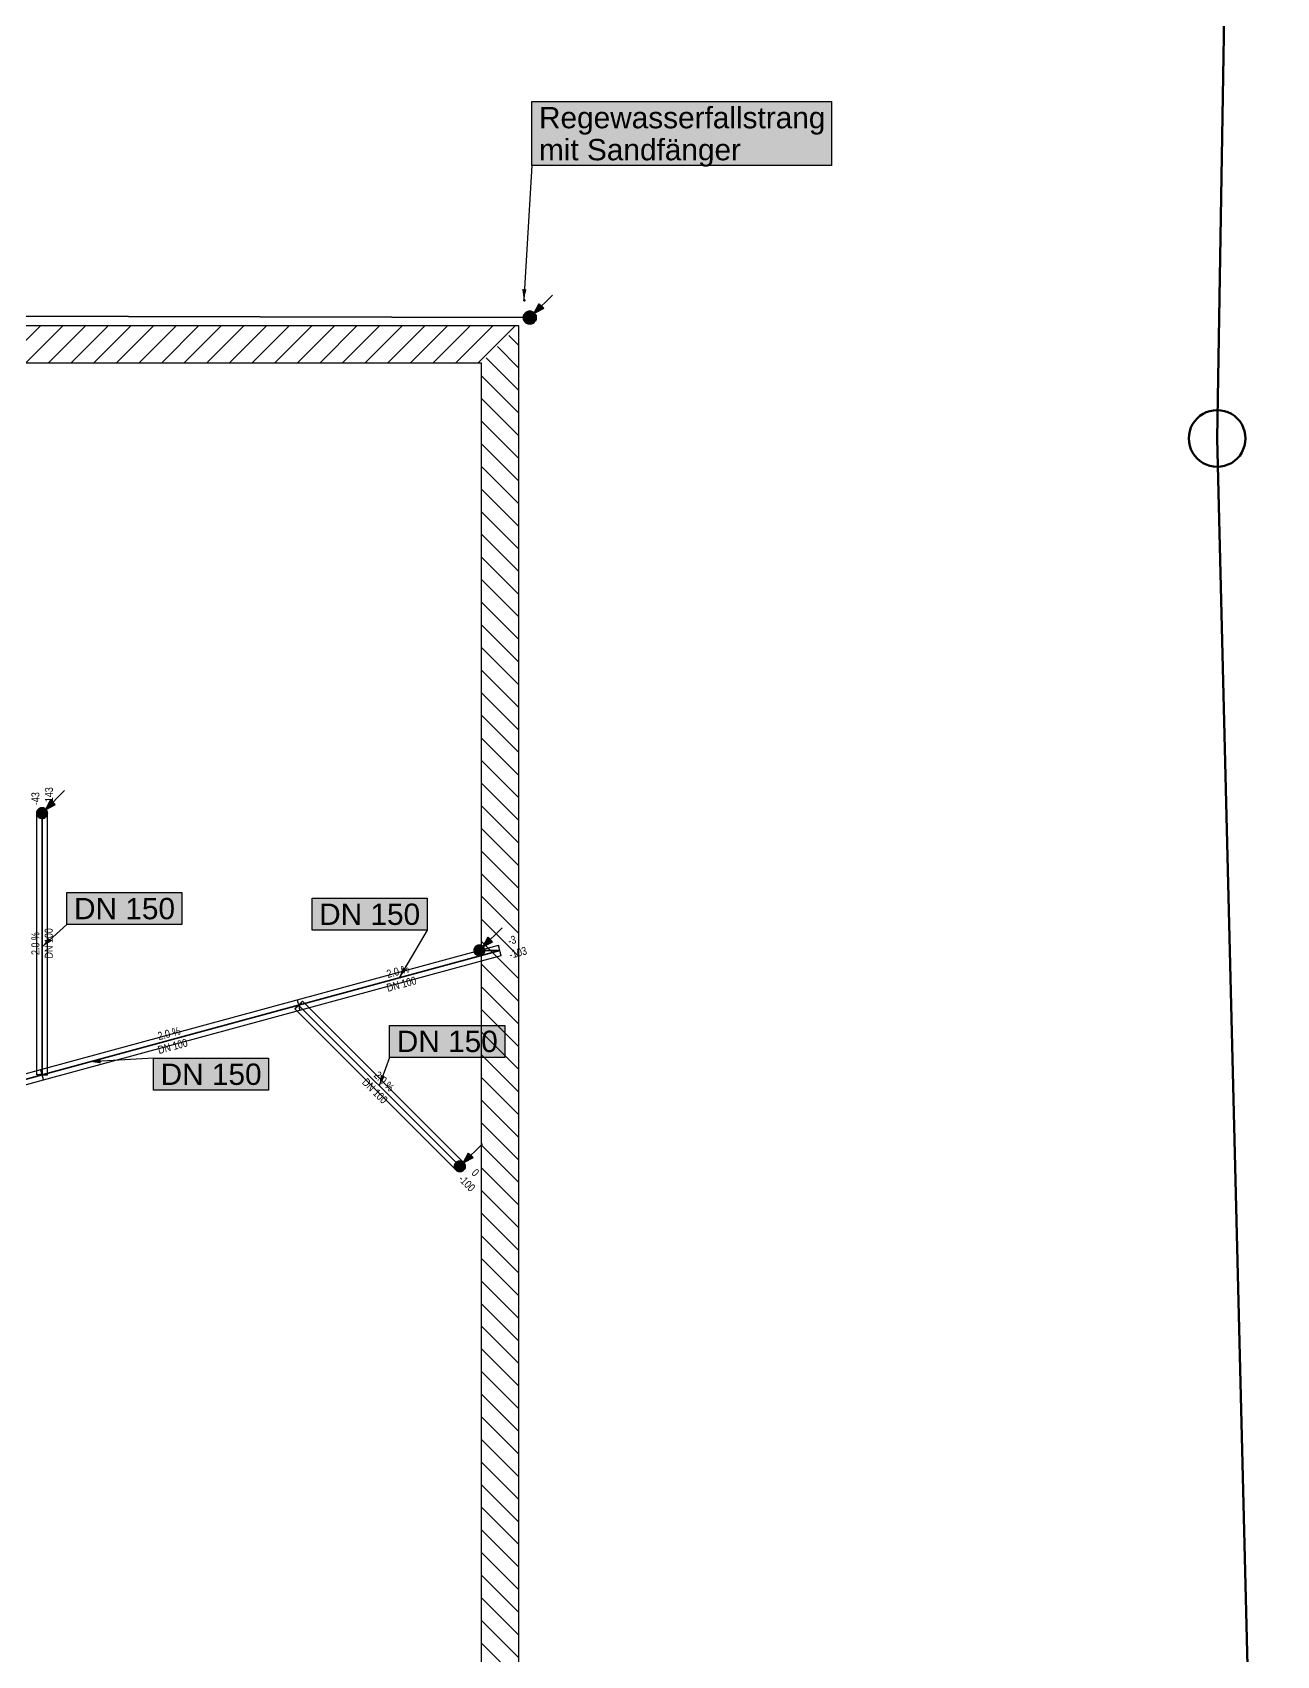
# Model space of a CAD drawing. Extents: x 1 to 1003, y -25 to 594.
# Drawn here: x 707.4 to 824.1, y 221.9 to 374.1 of the extents above; entities that cross this region are included whole.
import ezdxf

# ---------------------------------------------------------------- set-up
doc = ezdxf.new("R2010")
doc.units = 0
doc.layers.get('0').update_dxf_attribs({"lineweight": 25})
doc.layers.add('A_Aussenwand', color=7, linetype='Continuous', lineweight=25)
for name, color, linetype, lineweight, true_color in [('L_Klimageraet', 7, 'Continuous', 35, 0xababab), ('S_Regenwasser', 7, 'Continuous', 35, 0x0080ff), ('S_Schmutzwasser', 7, 'Continuous', 35, 0x808040), ('S_Text', 7, 'Continuous', 25, 0x004c00), ('X_Geometrie-A01H5FF1DT', 6, 'Continuous', 50, 0xff00ff)]:
    doc.layers.add(name, color=color, linetype=linetype, lineweight=lineweight, true_color=true_color)
doc.styles.get("Standard").update_dxf_attribs({"font": 'arial.ttf'})

# ---------------------------------------------------------------- blocks, each defined once
blk = doc.blocks.new('Referenz-A01H5FF7DT', base_point=(0.16, -0.8))
at = {"layer": 'X_Geometrie-A01H5FF1DT', "color": 0, "linetype": 'Continuous', "ltscale": 0.5}
for p, q in [((818.52, 336.02), (820.7, 469.69)), ((816.64, 337.9), (816.41, 337.63)), ((816.9, 338.13), (816.64, 337.9)), ((817.19, 338.32), (816.9, 338.13)), ((817.5, 338.47), (817.19, 338.32)), ((817.83, 338.58), (817.5, 338.47)), ((818.17, 338.65), (817.83, 338.58)), ((818.52, 338.68), (818.17, 338.65)), ((818.86, 338.65), (818.52, 338.68)), ((819.2, 338.58), (818.86, 338.65)), ((819.53, 338.47), (819.2, 338.58)), ((819.85, 338.32), (819.53, 338.47)), ((820.13, 338.13), (819.85, 338.32)), ((820.4, 337.9), (820.13, 338.13)), ((820.63, 337.63), (820.4, 337.9)), ((815.88, 336.36), (815.86, 336.02)), ((815.95, 336.7), (815.88, 336.36)), ((816.06, 337.03), (815.95, 336.7)), ((816.21, 337.35), (816.06, 337.03)), ((816.41, 337.63), (816.21, 337.35)), ((820.82, 337.35), (820.63, 337.63)), ((820.97, 337.03), (820.82, 337.35)), ((821.08, 336.7), (820.97, 337.03)), ((821.15, 336.36), (821.08, 336.7)), ((821.18, 336.02), (821.15, 336.36)), ((815.86, 336.02), (815.88, 335.67)), ((815.88, 335.67), (815.95, 335.33)), ((815.95, 335.33), (816.06, 335)), ((816.06, 335), (816.21, 334.69)), ((824.09, 110.78), (818.52, 336.02)), ((820.82, 334.69), (820.97, 335)), ((820.97, 335), (821.08, 335.33)), ((821.08, 335.33), (821.15, 335.67)), ((821.15, 335.67), (821.18, 336.02)), ((816.21, 334.69), (816.41, 334.4)), ((816.41, 334.4), (816.64, 334.14)), ((816.64, 334.14), (816.9, 333.91)), ((816.9, 333.91), (817.19, 333.71)), ((817.19, 333.71), (817.5, 333.56)), ((817.5, 333.56), (817.83, 333.45)), ((817.83, 333.45), (818.17, 333.38)), ((818.17, 333.38), (818.52, 333.36)), ((818.52, 333.36), (818.86, 333.38)), ((818.86, 333.38), (819.2, 333.45)), ((819.2, 333.45), (819.53, 333.56)), ((819.53, 333.56), (819.85, 333.71)), ((819.85, 333.71), (820.13, 333.91)), ((820.13, 333.91), (820.4, 334.14)), ((820.4, 334.14), (820.63, 334.4)), ((820.63, 334.4), (820.82, 334.69))]:
    blk.add_line(p, q, dxfattribs=at)
blk = doc.blocks.new('Fallleitung Abwasser-A01H5FFHDT', base_point=(746.98, 267.27))
at = {"color": 0, "lineweight": -2}
for p, q in [((747.84, 268.13), (749.6, 269.89)), ((746.99, 267.84), (746.98, 267.77)), ((747, 267.9), (746.99, 267.84)), ((747.02, 267.96), (747, 267.9)), ((747.05, 268.02), (747.02, 267.96)), ((747.09, 268.08), (747.05, 268.02)), ((747.13, 268.13), (747.09, 268.08)), ((747.18, 268.17), (747.13, 268.13)), ((747.23, 268.21), (747.18, 268.17)), ((747.29, 268.24), (747.23, 268.21)), ((747.35, 268.26), (747.29, 268.24)), ((747.42, 268.27), (747.35, 268.26)), ((747.48, 268.27), (747.42, 268.27)), ((747.55, 268.27), (747.48, 268.27)), ((747.61, 268.26), (747.55, 268.27)), ((747.67, 268.24), (747.61, 268.26)), ((747.73, 268.21), (747.67, 268.24)), ((747.79, 268.17), (747.73, 268.21)), ((747.84, 268.13), (747.79, 268.17)), ((748.3, 269.01), (747.84, 268.13)), ((748.72, 268.59), (747.84, 268.13)), ((747.88, 268.08), (747.84, 268.13)), ((747.92, 268.02), (747.88, 268.08)), ((747.94, 267.96), (747.92, 268.02)), ((747.97, 267.9), (747.94, 267.96)), ((747.98, 267.84), (747.97, 267.9)), ((747.98, 267.77), (747.98, 267.84)), ((748.3, 269.01), (748.72, 268.59)), ((746.98, 267.77), (746.99, 267.71)), ((746.99, 267.71), (747, 267.64)), ((747, 267.64), (747.02, 267.58)), ((747.02, 267.58), (747.05, 267.52)), ((747.05, 267.52), (747.09, 267.47)), ((747.09, 267.47), (747.13, 267.42)), ((747.13, 267.42), (747.18, 267.38)), ((747.18, 267.38), (747.23, 267.34)), ((747.23, 267.34), (747.29, 267.31)), ((747.29, 267.31), (747.35, 267.29)), ((747.35, 267.29), (747.42, 267.28)), ((747.42, 267.28), (747.48, 267.27)), ((747.48, 267.27), (747.55, 267.28)), ((747.55, 267.28), (747.61, 267.29)), ((747.61, 267.29), (747.67, 267.31)), ((747.67, 267.31), (747.73, 267.34)), ((747.73, 267.34), (747.79, 267.38)), ((747.79, 267.38), (747.84, 267.42)), ((747.84, 267.42), (747.88, 267.47)), ((747.88, 267.47), (747.92, 267.52)), ((747.92, 267.52), (747.94, 267.58)), ((747.94, 267.58), (747.97, 267.64)), ((747.97, 267.64), (747.98, 267.71)), ((747.98, 267.71), (747.98, 267.77))]:
    blk.add_line(p, q, dxfattribs=at)
for points in [[(747.98, 267.77), (746.98, 267.77), (747.97, 267.9)], [(746.98, 267.77), (747.97, 267.9), (747, 267.9)], [(747.97, 267.9), (747, 267.9), (747.92, 268.02)], [(747, 267.9), (747.92, 268.02), (747.05, 268.02)], [(747.92, 268.02), (747.05, 268.02), (747.84, 268.13)], [(747.05, 268.02), (747.84, 268.13), (747.13, 268.13)], [(747.84, 268.13), (747.13, 268.13), (747.73, 268.21)], [(747.13, 268.13), (747.73, 268.21), (747.23, 268.21)], [(747.73, 268.21), (747.23, 268.21), (747.61, 268.26)], [(747.23, 268.21), (747.61, 268.26), (747.35, 268.26)], [(747.61, 268.26), (747.35, 268.26), (747.48, 268.27)], [(747.84, 268.13), (748.72, 268.59), (748.08, 268.59)], [(748.72, 268.59), (748.08, 268.59), (748.3, 269.01)], [(747, 267.64), (747.98, 267.77), (746.98, 267.77)], [(747.97, 267.64), (747, 267.64), (747.98, 267.77)], [(747.05, 267.52), (747.97, 267.64), (747, 267.64)], [(747.92, 267.52), (747.05, 267.52), (747.97, 267.64)], [(747.13, 267.42), (747.92, 267.52), (747.05, 267.52)], [(747.84, 267.42), (747.13, 267.42), (747.92, 267.52)], [(747.23, 267.34), (747.84, 267.42), (747.13, 267.42)], [(747.73, 267.34), (747.23, 267.34), (747.84, 267.42)], [(747.35, 267.29), (747.73, 267.34), (747.23, 267.34)], [(747.61, 267.29), (747.35, 267.29), (747.73, 267.34)], [(747.48, 267.27), (747.61, 267.29), (747.35, 267.29)]]:
    blk.add_solid(points, dxfattribs=at)
blk = doc.blocks.new('Fallleitung Abwasser-A01H5FFJDT', base_point=(707.8, 300.39))
at = {"color": 0, "lineweight": -2}
for p, q in [((708.65, 301.24), (710.42, 303.01)), ((707.99, 301.29), (707.95, 301.24)), ((708.05, 301.32), (707.99, 301.29)), ((708.11, 301.35), (708.05, 301.32)), ((708.17, 301.37), (708.11, 301.35)), ((708.23, 301.39), (708.17, 301.37)), ((708.3, 301.39), (708.23, 301.39)), ((708.36, 301.39), (708.3, 301.39)), ((708.43, 301.37), (708.36, 301.39)), ((708.49, 301.35), (708.43, 301.37)), ((708.55, 301.32), (708.49, 301.35)), ((708.6, 301.29), (708.55, 301.32)), ((708.65, 301.24), (708.6, 301.29)), ((709.11, 302.13), (708.65, 301.24)), ((709.54, 301.71), (708.65, 301.24)), ((709.11, 302.13), (709.54, 301.71)), ((707.82, 301.02), (707.8, 300.96)), ((707.8, 300.96), (707.8, 300.89)), ((707.8, 300.89), (707.8, 300.83)), ((707.8, 300.83), (707.82, 300.76)), ((707.84, 301.08), (707.82, 301.02)), ((707.82, 300.76), (707.84, 300.7)), ((707.87, 301.14), (707.84, 301.08)), ((707.84, 300.7), (707.87, 300.64)), ((707.9, 301.2), (707.87, 301.14)), ((707.87, 300.64), (707.9, 300.59)), ((707.95, 301.24), (707.9, 301.2)), ((707.9, 300.59), (707.95, 300.54)), ((707.95, 300.54), (707.99, 300.49)), ((707.99, 300.49), (708.05, 300.46)), ((708.05, 300.46), (708.11, 300.43)), ((708.11, 300.43), (708.17, 300.41)), ((708.17, 300.41), (708.23, 300.4)), ((708.23, 300.4), (708.3, 300.39)), ((708.3, 300.39), (708.36, 300.4)), ((708.36, 300.4), (708.43, 300.41)), ((708.43, 300.41), (708.49, 300.43)), ((708.49, 300.43), (708.55, 300.46)), ((708.55, 300.46), (708.6, 300.49)), ((708.6, 300.49), (708.65, 300.54)), ((708.7, 301.2), (708.65, 301.24)), ((708.65, 300.54), (708.7, 300.59)), ((708.73, 301.14), (708.7, 301.2)), ((708.7, 300.59), (708.73, 300.64)), ((708.76, 301.08), (708.73, 301.14)), ((708.73, 300.64), (708.76, 300.7)), ((708.78, 301.02), (708.76, 301.08)), ((708.76, 300.7), (708.78, 300.76)), ((708.79, 300.96), (708.78, 301.02)), ((708.78, 300.76), (708.79, 300.83)), ((708.8, 300.89), (708.79, 300.96)), ((708.79, 300.83), (708.8, 300.89))]:
    blk.add_line(p, q, dxfattribs=at)
for points in [[(708.65, 301.24), (707.95, 301.24), (708.55, 301.32)], [(707.95, 301.24), (708.55, 301.32), (708.05, 301.32)], [(708.55, 301.32), (708.05, 301.32), (708.43, 301.37)], [(708.05, 301.32), (708.43, 301.37), (708.17, 301.37)], [(708.43, 301.37), (708.17, 301.37), (708.3, 301.39)], [(708.65, 301.24), (709.54, 301.71), (708.89, 301.71)], [(709.54, 301.71), (708.89, 301.71), (709.11, 302.13)], [(708.8, 300.89), (707.8, 300.89), (708.78, 301.02)], [(707.8, 300.89), (708.78, 301.02), (707.82, 301.02)], [(707.82, 300.76), (708.8, 300.89), (707.8, 300.89)], [(708.78, 301.02), (707.82, 301.02), (708.73, 301.14)], [(707.82, 301.02), (708.73, 301.14), (707.87, 301.14)], [(708.78, 300.76), (707.82, 300.76), (708.8, 300.89)], [(707.87, 300.64), (708.78, 300.76), (707.82, 300.76)], [(708.73, 301.14), (707.87, 301.14), (708.65, 301.24)], [(707.87, 301.14), (708.65, 301.24), (707.95, 301.24)], [(708.73, 300.64), (707.87, 300.64), (708.78, 300.76)], [(707.95, 300.54), (708.73, 300.64), (707.87, 300.64)], [(708.65, 300.54), (707.95, 300.54), (708.73, 300.64)], [(708.05, 300.46), (708.65, 300.54), (707.95, 300.54)], [(708.55, 300.46), (708.05, 300.46), (708.65, 300.54)], [(708.17, 300.41), (708.55, 300.46), (708.05, 300.46)], [(708.43, 300.41), (708.17, 300.41), (708.55, 300.46)], [(708.3, 300.39), (708.43, 300.41), (708.17, 300.41)]]:
    blk.add_solid(points, dxfattribs=at)
blk = doc.blocks.new('Fallleitung Abwasser-A01H5FFNDT', base_point=(748.82, 287.51))
at = {"color": 0, "lineweight": -2}
for p, q in [((749.67, 288.37), (751.44, 290.14)), ((750.13, 289.25), (749.67, 288.37)), ((750.13, 289.25), (750.56, 288.83)), ((748.83, 288.14), (748.82, 288.08)), ((748.82, 288.08), (748.82, 288.01)), ((748.82, 288.01), (748.82, 287.95)), ((748.82, 287.95), (748.83, 287.88)), ((748.85, 288.21), (748.83, 288.14)), ((748.83, 287.88), (748.85, 287.82)), ((748.88, 288.26), (748.85, 288.21)), ((748.85, 287.82), (748.88, 287.76)), ((748.92, 288.32), (748.88, 288.26)), ((748.88, 287.76), (748.92, 287.71)), ((748.96, 288.37), (748.92, 288.32)), ((748.92, 287.71), (748.96, 287.66)), ((749.01, 288.41), (748.96, 288.37)), ((748.96, 287.66), (749.01, 287.62)), ((749.07, 288.45), (749.01, 288.41)), ((749.01, 287.62), (749.07, 287.58)), ((749.12, 288.48), (749.07, 288.45)), ((749.19, 288.5), (749.12, 288.48)), ((749.25, 288.51), (749.19, 288.5)), ((749.32, 288.51), (749.25, 288.51)), ((749.38, 288.51), (749.32, 288.51)), ((749.45, 288.5), (749.38, 288.51)), ((749.51, 288.48), (749.45, 288.5)), ((749.57, 288.45), (749.51, 288.48)), ((749.62, 288.41), (749.57, 288.45)), ((749.57, 287.58), (749.62, 287.62)), ((749.67, 288.37), (749.62, 288.41)), ((749.62, 287.62), (749.67, 287.66)), ((750.56, 288.83), (749.67, 288.37)), ((749.71, 288.32), (749.67, 288.37)), ((749.67, 287.66), (749.71, 287.71)), ((749.75, 288.26), (749.71, 288.32)), ((749.71, 287.71), (749.75, 287.76)), ((749.78, 288.21), (749.75, 288.26)), ((749.75, 287.76), (749.78, 287.82)), ((749.8, 288.14), (749.78, 288.21)), ((749.78, 287.82), (749.8, 287.88)), ((749.81, 288.08), (749.8, 288.14)), ((749.8, 287.88), (749.81, 287.95)), ((749.82, 288.01), (749.81, 288.08)), ((749.81, 287.95), (749.82, 288.01)), ((749.07, 287.58), (749.12, 287.55)), ((749.12, 287.55), (749.19, 287.53)), ((749.19, 287.53), (749.25, 287.52)), ((749.25, 287.52), (749.32, 287.51)), ((749.32, 287.51), (749.38, 287.52)), ((749.38, 287.52), (749.45, 287.53)), ((749.45, 287.53), (749.51, 287.55)), ((749.51, 287.55), (749.57, 287.58))]:
    blk.add_line(p, q, dxfattribs=at)
for points in [[(750.56, 288.83), (749.91, 288.83), (750.13, 289.25)], [(749.82, 288.01), (748.82, 288.01), (749.8, 288.14)], [(748.82, 288.01), (749.8, 288.14), (748.83, 288.14)], [(748.83, 287.88), (749.82, 288.01), (748.82, 288.01)], [(749.8, 288.14), (748.83, 288.14), (749.75, 288.26)], [(748.83, 288.14), (749.75, 288.26), (748.88, 288.26)], [(749.8, 287.88), (748.83, 287.88), (749.82, 288.01)], [(748.88, 287.76), (749.8, 287.88), (748.83, 287.88)], [(749.75, 288.26), (748.88, 288.26), (749.67, 288.37)], [(748.88, 288.26), (749.67, 288.37), (748.96, 288.37)], [(749.75, 287.76), (748.88, 287.76), (749.8, 287.88)], [(748.96, 287.66), (749.75, 287.76), (748.88, 287.76)], [(749.67, 288.37), (748.96, 288.37), (749.57, 288.45)], [(748.96, 288.37), (749.57, 288.45), (749.07, 288.45)], [(749.67, 287.66), (748.96, 287.66), (749.75, 287.76)], [(749.07, 287.58), (749.67, 287.66), (748.96, 287.66)], [(749.57, 288.45), (749.07, 288.45), (749.45, 288.5)], [(749.07, 288.45), (749.45, 288.5), (749.19, 288.5)], [(749.57, 287.58), (749.07, 287.58), (749.67, 287.66)], [(749.45, 288.5), (749.19, 288.5), (749.32, 288.51)], [(749.67, 288.37), (750.56, 288.83), (749.91, 288.83)], [(749.19, 287.53), (749.57, 287.58), (749.07, 287.58)], [(749.45, 287.53), (749.19, 287.53), (749.57, 287.58)], [(749.32, 287.51), (749.45, 287.53), (749.19, 287.53)]]:
    blk.add_solid(points, dxfattribs=at)
blk = doc.blocks.new('Wand-A01H5FFPDT', base_point=(613, 343.1))
at = {"color": 0, "linetype": 'ByBlock', "lineweight": -2, "ltscale": 0.25}
for p, q in [((613, 346.6), (753, 346.6)), ((616.5, 343.1), (749.5, 343.1))]:
    blk.add_line(p, q, dxfattribs=at)
at = {"color": 0, "lineweight": -2}
for p, q in [((704.67, 343.1), (708.17, 346.6)), ((706.79, 343.1), (710.29, 346.6)), ((708.92, 343.1), (712.42, 346.6)), ((711.04, 343.1), (714.54, 346.6)), ((713.16, 343.1), (716.66, 346.6)), ((715.28, 343.1), (718.78, 346.6)), ((717.4, 343.1), (720.9, 346.6)), ((719.52, 343.1), (723.02, 346.6)), ((721.64, 343.1), (725.14, 346.6)), ((723.77, 343.1), (727.27, 346.6)), ((725.89, 343.1), (729.39, 346.6)), ((728.01, 343.1), (731.51, 346.6)), ((730.13, 343.1), (733.63, 346.6)), ((732.25, 343.1), (735.75, 346.6)), ((734.37, 343.1), (737.87, 346.6)), ((736.49, 343.1), (739.99, 346.6)), ((738.61, 343.1), (742.11, 346.6)), ((740.74, 343.1), (744.24, 346.6)), ((742.86, 343.1), (746.36, 346.6)), ((744.98, 343.1), (748.48, 346.6)), ((747.1, 343.1), (750.6, 346.6)), ((749.22, 343.1), (752.72, 346.6))]:
    blk.add_line(p, q, dxfattribs=at)
blk = doc.blocks.new('Wand-A01H5FFVDT', base_point=(749.5, 166.57))
at = {"color": 0, "lineweight": -2}
for p, q in [((752.08, 345.68), (753, 344.77)), ((751.02, 344.62), (753, 342.65)), ((749.96, 343.56), (753, 340.53)), ((749.5, 341.91), (753, 338.41)), ((749.5, 339.78), (753, 336.28)), ((749.5, 337.66), (753, 334.16)), ((749.5, 335.54), (753, 332.04)), ((749.5, 333.42), (753, 329.92)), ((749.5, 331.3), (753, 327.8)), ((749.5, 329.18), (753, 325.68)), ((749.5, 327.06), (753, 323.56)), ((749.5, 324.93), (753, 321.43)), ((749.5, 322.81), (753, 319.31)), ((749.5, 320.69), (753, 317.19)), ((749.5, 318.57), (753, 315.07)), ((749.5, 316.45), (753, 312.95)), ((749.5, 314.33), (753, 310.83)), ((749.5, 312.21), (753, 308.71)), ((749.5, 310.09), (753, 306.59)), ((749.5, 307.96), (753, 304.46)), ((749.5, 305.84), (753, 302.34)), ((749.5, 303.72), (753, 300.22)), ((749.5, 301.6), (753, 298.1)), ((749.5, 299.48), (753, 295.98)), ((749.5, 297.36), (753, 293.86)), ((749.5, 295.24), (753, 291.74)), ((749.5, 293.12), (753, 289.62)), ((749.5, 290.99), (753, 287.49)), ((749.5, 288.87), (753, 285.37)), ((749.5, 286.75), (753, 283.25)), ((749.5, 284.63), (753, 281.13)), ((749.5, 282.51), (753, 279.01)), ((749.5, 280.39), (753, 276.89)), ((749.5, 278.27), (753, 274.77)), ((749.5, 276.14), (753, 272.64)), ((749.5, 274.02), (753, 270.52)), ((749.5, 271.9), (753, 268.4)), ((749.5, 269.78), (753, 266.28)), ((749.5, 267.66), (753, 264.16)), ((749.5, 265.54), (753, 262.04)), ((749.5, 263.42), (753, 259.92)), ((749.5, 261.3), (753, 257.8)), ((749.5, 259.17), (753, 255.67)), ((749.5, 257.05), (753, 253.55)), ((749.5, 254.93), (753, 251.43)), ((749.5, 252.81), (753, 249.31)), ((749.5, 250.69), (753, 247.19)), ((749.5, 248.57), (753, 245.07)), ((749.5, 246.45), (753, 242.95)), ((749.5, 244.32), (753, 240.82)), ((749.5, 242.2), (753, 238.7)), ((749.5, 240.08), (753, 236.58)), ((749.5, 237.96), (753, 234.46)), ((749.5, 235.84), (753, 232.34)), ((749.5, 233.72), (753, 230.22)), ((749.5, 231.6), (753, 228.1)), ((749.5, 229.48), (753, 225.98)), ((749.5, 227.35), (753, 223.85)), ((749.5, 225.23), (753, 221.73)), ((749.5, 223.11), (753, 219.61))]:
    blk.add_line(p, q, dxfattribs=at)
at = {"color": 0, "linetype": 'ByBlock', "lineweight": -2, "ltscale": 0.25}
for p, q in [((753, 346.6), (753, 166.57)), ((749.5, 343.1), (749.5, 170.07))]:
    blk.add_line(p, q, dxfattribs=at)
blk = doc.blocks.new('Fallleitung Abwasser-A01H5FFXDT', base_point=(753.45, 346.74))
at = {"color": 0, "lineweight": -2}
for p, q in [((754.47, 347.76), (756.17, 349.46)), ((754.93, 348.65), (754.47, 347.76)), ((754.93, 348.65), (755.36, 348.23)), ((753.47, 347.5), (753.45, 347.42)), ((753.45, 347.42), (753.45, 347.34)), ((753.45, 347.34), (753.45, 347.26)), ((753.45, 347.26), (753.47, 347.19)), ((753.49, 347.57), (753.47, 347.5)), ((753.47, 347.19), (753.49, 347.11)), ((753.53, 347.64), (753.49, 347.57)), ((753.49, 347.11), (753.53, 347.04)), ((753.57, 347.71), (753.53, 347.64)), ((753.53, 347.04), (753.57, 346.98)), ((753.62, 347.76), (753.57, 347.71)), ((753.57, 346.98), (753.62, 346.92)), ((753.68, 347.82), (753.62, 347.76)), ((753.75, 347.86), (753.68, 347.82)), ((753.82, 347.89), (753.75, 347.86)), ((753.89, 347.92), (753.82, 347.89)), ((753.97, 347.94), (753.89, 347.92)), ((754.05, 347.94), (753.97, 347.94)), ((754.13, 347.94), (754.05, 347.94)), ((754.2, 347.92), (754.13, 347.94)), ((754.28, 347.89), (754.2, 347.92)), ((754.35, 347.86), (754.28, 347.89)), ((754.41, 347.82), (754.35, 347.86)), ((754.47, 347.76), (754.41, 347.82)), ((755.36, 348.23), (754.47, 347.76)), ((754.52, 347.71), (754.47, 347.76)), ((754.47, 346.92), (754.52, 346.98)), ((754.57, 347.64), (754.52, 347.71)), ((754.52, 346.98), (754.57, 347.04)), ((754.6, 347.57), (754.57, 347.64)), ((754.57, 347.04), (754.6, 347.11)), ((754.63, 347.5), (754.6, 347.57)), ((754.6, 347.11), (754.63, 347.19)), ((754.64, 347.42), (754.63, 347.5)), ((754.63, 347.19), (754.64, 347.26)), ((754.65, 347.34), (754.64, 347.42)), ((754.64, 347.26), (754.65, 347.34)), ((753.62, 346.92), (753.68, 346.86)), ((753.68, 346.86), (753.75, 346.82)), ((753.75, 346.82), (753.82, 346.79)), ((753.82, 346.79), (753.89, 346.76)), ((753.89, 346.76), (753.97, 346.75)), ((753.97, 346.75), (754.05, 346.74)), ((754.05, 346.74), (754.13, 346.75)), ((754.13, 346.75), (754.2, 346.76)), ((754.2, 346.76), (754.28, 346.79)), ((754.28, 346.79), (754.35, 346.82)), ((754.35, 346.82), (754.41, 346.86)), ((754.41, 346.86), (754.47, 346.92))]:
    blk.add_line(p, q, dxfattribs=at)
for points in [[(755.36, 348.23), (754.71, 348.23), (754.93, 348.65)], [(754.65, 347.34), (753.45, 347.34), (754.63, 347.5)], [(753.45, 347.34), (754.63, 347.5), (753.47, 347.5)], [(753.47, 347.19), (754.65, 347.34), (753.45, 347.34)], [(754.63, 347.5), (753.47, 347.5), (754.57, 347.64)], [(753.47, 347.5), (754.57, 347.64), (753.53, 347.64)], [(754.63, 347.19), (753.47, 347.19), (754.65, 347.34)], [(753.53, 347.04), (754.63, 347.19), (753.47, 347.19)], [(754.57, 347.64), (753.53, 347.64), (754.47, 347.76)], [(753.53, 347.64), (754.47, 347.76), (753.62, 347.76)], [(754.57, 347.04), (753.53, 347.04), (754.63, 347.19)], [(753.62, 346.92), (754.57, 347.04), (753.53, 347.04)], [(754.47, 347.76), (753.62, 347.76), (754.35, 347.86)], [(753.62, 347.76), (754.35, 347.86), (753.75, 347.86)], [(754.47, 346.92), (753.62, 346.92), (754.57, 347.04)], [(754.35, 347.86), (753.75, 347.86), (754.2, 347.92)], [(753.75, 347.86), (754.2, 347.92), (753.89, 347.92)], [(754.2, 347.92), (753.89, 347.92), (754.05, 347.94)], [(754.47, 347.76), (755.36, 348.23), (754.71, 348.23)], [(753.75, 346.82), (754.47, 346.92), (753.62, 346.92)], [(754.35, 346.82), (753.75, 346.82), (754.47, 346.92)], [(753.89, 346.76), (754.35, 346.82), (753.75, 346.82)], [(754.2, 346.76), (753.89, 346.76), (754.35, 346.82)], [(754.05, 346.74), (754.2, 346.76), (753.89, 346.76)]]:
    blk.add_solid(points, dxfattribs=at)
blk = doc.blocks.new('Abwasserleitung-A01H5FGBDT', base_point=(612.91, 347.34))
at = {"color": 0, "linetype": 'ByBlock', "lineweight": -2, "ltscale": 0.35}
blk.add_line((753.45, 347.34), (612.91, 347.71), dxfattribs=at)
blk = doc.blocks.new('Abwasserleitung-A01H5FGLDT', base_point=(732.36, 268.13))
at = {"color": 0, "linetype": 'ByBlock', "lineweight": -2, "ltscale": 0.35}
blk.add_line((747.13, 268.13), (732.36, 282.89), dxfattribs=at)
blk = doc.blocks.new('Bauteilbeschriftung-A01H5FGNDT', base_point=(739.92, 275.33))
at = {"color": 0, "lineweight": -2}
for p, q in [((740.9, 280.99), (751.69, 280.99)), ((740.9, 277.99), (740.9, 280.99)), ((751.69, 280.99), (751.69, 277.99)), ((751.69, 277.99), (740.9, 277.99))]:
    blk.add_line(p, q, dxfattribs=at)
at = {"color": 0, "linetype": 'ByBlock', "lineweight": -2, "ltscale": 0.25}
blk.add_line((740.9, 277.99), (739.92, 275.33), dxfattribs=at)
at = {"color": 7, "linetype": 'ByBlock', "lineweight": -2, "ltscale": 0.25, "true_color": 0xffffff}
for points in [[(740.9, 277.99), (751.69, 277.99), (740.9, 280.99)], [(751.69, 277.99), (740.9, 280.99), (751.69, 280.99)]]:
    blk.add_solid(points, dxfattribs=at)
at = {"color": 0, "linetype": 'ByBlock', "lineweight": -2, "ltscale": 0.25}
for points in [[(739.92, 275.33), (740.46, 276.2), (740.06, 276.2)], [(740.46, 276.2), (740.06, 276.2), (740.08, 276.34)]]:
    blk.add_solid(points, dxfattribs=at)
at = {"color": 0, "linetype": 'ByBlock', "lineweight": -2, "ltscale": 0.25, "insert": (741.57, 280.49), "char_height": 2, "attachment_point": 1}
blk.add_mtext('{\\fArial;DN 150}', dxfattribs=at)
blk = doc.blocks.new('Abwasserleitung-A01H5FGPDT', base_point=(732.36, 282.89))
at = {"color": 0, "linetype": 'ByBlock', "lineweight": -2, "ltscale": 0.35}
for p, q in [((732.36, 282.89), (751.23, 288.01)), ((751.23, 288.01), (749.82, 288.01))]:
    blk.add_line(p, q, dxfattribs=at)
blk = doc.blocks.new('Bauteilbeschriftung-A01H5FGRDT', base_point=(733.63, 285.45))
at = {"color": 0, "lineweight": -2}
for p, q in [((733.63, 292.91), (744.42, 292.91)), ((733.63, 289.91), (733.63, 292.91)), ((744.42, 292.91), (744.42, 289.91)), ((744.42, 289.91), (733.63, 289.91))]:
    blk.add_line(p, q, dxfattribs=at)
at = {"color": 0, "linetype": 'ByBlock', "lineweight": -2, "ltscale": 0.25}
blk.add_line((744.42, 289.91), (741.8, 285.45), dxfattribs=at)
at = {"color": 7, "linetype": 'ByBlock', "lineweight": -2, "ltscale": 0.25, "true_color": 0xffffff}
for points in [[(733.63, 289.91), (744.42, 289.91), (733.63, 292.91)], [(744.42, 289.91), (733.63, 292.91), (744.42, 292.91)]]:
    blk.add_solid(points, dxfattribs=at)
at = {"color": 0, "linetype": 'ByBlock', "lineweight": -2, "ltscale": 0.25}
for points in [[(741.8, 285.45), (742.47, 286.21), (742.06, 286.21)], [(742.47, 286.21), (742.06, 286.21), (742.13, 286.42)]]:
    blk.add_solid(points, dxfattribs=at)
at = {"color": 0, "linetype": 'ByBlock', "lineweight": -2, "ltscale": 0.25, "insert": (734.29, 292.41), "char_height": 2, "attachment_point": 1}
blk.add_mtext('{\\fArial;DN 150}', dxfattribs=at)
blk = doc.blocks.new('Distributor Abwasserleitung-A01H5FGTDT', base_point=(731.95, 282.49))
at = {"color": 0, "lineweight": 13}
blk.add_line((732.36, 282.89), (732.36, 282.89), dxfattribs=at)
blk = doc.blocks.new('Abwasserleitung-A01H5FH9DT', base_point=(708.3, 276.36))
at = {"color": 0, "linetype": 'ByBlock', "lineweight": -2, "ltscale": 0.35}
blk.add_line((708.3, 300.39), (708.3, 276.36), dxfattribs=at)
blk = doc.blocks.new('Bauteilbeschriftung-A01H5FHBDT', base_point=(708.3, 288.36))
at = {"color": 0, "lineweight": -2}
for p, q in [((710.63, 293.44), (721.42, 293.44)), ((710.63, 290.44), (710.63, 293.44)), ((721.42, 293.44), (721.42, 290.44)), ((721.42, 290.44), (710.63, 290.44))]:
    blk.add_line(p, q, dxfattribs=at)
at = {"color": 0, "linetype": 'ByBlock', "lineweight": -2, "ltscale": 0.25}
blk.add_line((710.63, 290.44), (708.3, 288.36), dxfattribs=at)
at = {"color": 7, "linetype": 'ByBlock', "lineweight": -2, "ltscale": 0.25, "true_color": 0xffffff}
for points in [[(710.63, 290.44), (721.42, 290.44), (710.63, 293.44)], [(721.42, 290.44), (710.63, 293.44), (721.42, 293.44)]]:
    blk.add_solid(points, dxfattribs=at)
at = {"color": 0, "linetype": 'ByBlock', "lineweight": -2, "ltscale": 0.25}
for points in [[(709.18, 288.88), (708.69, 288.88), (708.91, 289.18)], [(708.3, 288.36), (709.18, 288.88), (708.69, 288.88)]]:
    blk.add_solid(points, dxfattribs=at)
at = {"color": 0, "linetype": 'ByBlock', "lineweight": -2, "ltscale": 0.25, "insert": (711.3, 292.94), "char_height": 2, "attachment_point": 1}
blk.add_mtext('{\\fArial;DN 150}', dxfattribs=at)
blk = doc.blocks.new('Abwasserleitung-A01H5FIDDT', base_point=(680.37, 268.77))
at = {"color": 0, "linetype": 'ByBlock', "lineweight": -2, "ltscale": 0.35}
blk.add_line((680.37, 268.77), (708.3, 276.36), dxfattribs=at)
blk = doc.blocks.new('Abwasserleitung-A01H5FIFDT', base_point=(708.3, 276.36))
at = {"color": 0, "linetype": 'ByBlock', "lineweight": -2, "ltscale": 0.35}
blk.add_line((708.3, 276.36), (732.36, 282.89), dxfattribs=at)
blk = doc.blocks.new('Bauteilbeschriftung-A01H5FIHDT', base_point=(712.8, 274.91))
at = {"color": 0, "linetype": 'ByBlock', "lineweight": -2, "ltscale": 0.25}
blk.add_line((718.75, 277.91), (712.8, 277.58), dxfattribs=at)
at = {"color": 0, "lineweight": -2}
for p, q in [((718.75, 277.91), (729.54, 277.91)), ((718.75, 274.91), (718.75, 277.91)), ((729.54, 277.91), (729.54, 274.91)), ((729.54, 274.91), (718.75, 274.91))]:
    blk.add_line(p, q, dxfattribs=at)
at = {"color": 0, "linetype": 'ByBlock', "lineweight": -2, "ltscale": 0.25}
for points in [[(713.8, 277.58), (712.8, 277.58), (713.78, 277.83)], [(713.8, 277.43), (713.8, 277.58), (712.8, 277.58)]]:
    blk.add_solid(points, dxfattribs=at)
at = {"color": 7, "linetype": 'ByBlock', "lineweight": -2, "ltscale": 0.25, "true_color": 0xffffff}
for points in [[(718.75, 274.91), (729.54, 274.91), (718.75, 277.91)], [(729.54, 274.91), (718.75, 277.91), (729.54, 277.91)]]:
    blk.add_solid(points, dxfattribs=at)
at = {"color": 0, "linetype": 'ByBlock', "lineweight": -2, "ltscale": 0.25, "insert": (719.42, 277.41), "char_height": 2, "attachment_point": 1}
blk.add_mtext('{\\fArial;DN 150}', dxfattribs=at)
blk = doc.blocks.new('Distributor Abwasserleitung-A01H5FIJDT', base_point=(707.89, 276.08))
at = {"color": 0, "lineweight": 13}
blk.add_line((708.3, 276.36), (708.3, 276.36), dxfattribs=at)
blk = doc.blocks.new('Abwasser Schnellansicht-A01H5FILDT', base_point=(545.02, 224.22))
at = {"color": 0, "linetype": 'ByBlock', "lineweight": -2, "ltscale": 0.25}
for p, q in [((707.82, 300.89), (707.8, 300.89)), ((707.8, 300.89), (707.82, 300.89)), ((707.8, 276.36), (707.8, 300.89)), ((707.87, 300.9), (707.82, 300.89)), ((707.82, 300.89), (707.87, 300.89)), ((707.95, 300.9), (707.87, 300.9)), ((707.87, 300.89), (707.95, 300.88)), ((708.05, 300.9), (707.95, 300.9)), ((707.95, 300.88), (708.05, 300.88)), ((708.17, 300.9), (708.05, 300.9)), ((708.05, 300.88), (708.17, 300.88)), ((708.3, 300.9), (708.17, 300.9)), ((708.17, 300.88), (708.3, 300.88)), ((708.43, 300.9), (708.3, 300.9)), ((708.3, 300.88), (708.43, 300.88)), ((708.55, 300.9), (708.43, 300.9)), ((708.43, 300.88), (708.55, 300.88)), ((708.65, 300.9), (708.55, 300.9)), ((708.55, 300.88), (708.65, 300.88)), ((708.73, 300.9), (708.65, 300.9)), ((708.65, 300.88), (708.73, 300.89)), ((708.78, 300.89), (708.73, 300.9)), ((708.73, 300.89), (708.78, 300.89)), ((708.8, 300.89), (708.78, 300.89)), ((708.78, 300.89), (708.8, 300.89)), ((708.8, 276.36), (708.8, 300.89)), ((732.23, 283.37), (751.1, 288.5)), ((751.1, 288.48), (751.1, 288.5)), ((751.1, 288.5), (751.1, 288.48)), ((751.12, 288.43), (751.1, 288.48)), ((751.1, 288.48), (751.11, 288.43)), ((751.11, 288.43), (751.13, 288.35)), ((751.14, 288.36), (751.12, 288.43)), ((751.13, 288.35), (751.15, 288.25)), ((751.17, 288.26), (751.14, 288.36)), ((751.15, 288.25), (751.18, 288.14)), ((751.2, 288.14), (751.17, 288.26)), ((751.18, 288.14), (751.22, 288.01)), ((751.24, 288.02), (751.2, 288.14)), ((751.22, 288.01), (751.25, 287.89)), ((751.27, 287.89), (751.24, 288.02)), ((751.25, 287.89), (751.28, 287.77)), ((751.3, 287.78), (751.27, 287.89)), ((751.28, 287.77), (751.31, 287.67)), ((751.33, 287.67), (751.3, 287.78)), ((751.31, 287.67), (751.34, 287.59)), ((751.34, 287.6), (751.33, 287.67)), ((751.36, 287.55), (751.34, 287.6)), ((751.34, 287.59), (751.35, 287.55)), ((732.49, 282.41), (751.36, 287.53)), ((751.35, 287.55), (751.36, 287.53)), ((751.36, 287.53), (751.36, 287.55)), ((708.17, 276.84), (732.23, 283.37)), ((732.24, 283.36), (732.23, 283.37)), ((732.23, 283.37), (732.23, 283.36)), ((732.24, 283.36), (732.23, 283.37)), ((732.23, 283.37), (732.23, 283.36)), ((732.23, 283.36), (732.25, 283.31)), ((732.23, 283.36), (732.25, 283.31)), ((732.26, 283.31), (732.24, 283.36)), ((732.26, 283.31), (732.24, 283.36)), ((732.25, 283.31), (732.26, 283.23)), ((732.25, 283.31), (732.26, 283.23)), ((732.28, 283.24), (732.26, 283.31)), ((732.28, 283.24), (732.26, 283.31)), ((732.26, 283.23), (732.29, 283.13)), ((732.26, 283.23), (732.29, 283.13)), ((732.31, 283.14), (732.28, 283.24)), ((732.31, 283.14), (732.28, 283.24)), ((732.29, 283.13), (732.32, 283.01)), ((732.29, 283.13), (732.32, 283.01)), ((732.34, 283.02), (732.31, 283.14)), ((732.34, 283.02), (732.31, 283.14)), ((732.53, 283.07), (732.45, 282.99)), ((732.46, 282.98), (732.55, 283.06)), ((732.61, 283.15), (732.53, 283.07)), ((732.55, 283.06), (732.62, 283.14)), ((732.67, 283.2), (732.61, 283.15)), ((732.62, 283.14), (732.67, 283.19)), ((732.7, 283.24), (732.67, 283.2)), ((732.67, 283.19), (732.71, 283.23)), ((732.72, 283.25), (732.7, 283.24)), ((732.71, 283.23), (732.72, 283.25)), ((732.72, 283.25), (747.84, 268.13)), ((708.43, 275.87), (732.49, 282.41)), ((732.01, 282.54), (732.02, 282.55)), ((732.02, 282.55), (732.01, 282.54)), ((732.01, 282.54), (747.13, 267.42)), ((732.05, 282.59), (732.02, 282.55)), ((732.02, 282.55), (732.06, 282.58)), ((732.11, 282.65), (732.05, 282.59)), ((732.06, 282.58), (732.12, 282.64)), ((732.18, 282.72), (732.11, 282.65)), ((732.12, 282.64), (732.19, 282.71)), ((732.27, 282.81), (732.18, 282.72)), ((732.19, 282.71), (732.28, 282.79)), ((732.36, 282.9), (732.27, 282.81)), ((732.28, 282.79), (732.37, 282.88)), ((732.32, 283.01), (732.35, 282.89)), ((732.32, 283.01), (732.35, 282.89)), ((732.37, 282.89), (732.34, 283.02)), ((732.37, 282.89), (732.34, 283.02)), ((732.35, 282.89), (732.39, 282.76)), ((732.35, 282.89), (732.39, 282.76)), ((732.45, 282.99), (732.36, 282.9)), ((732.37, 282.88), (732.46, 282.98)), ((732.41, 282.77), (732.37, 282.89)), ((732.41, 282.77), (732.37, 282.89)), ((732.39, 282.76), (732.42, 282.65)), ((732.39, 282.76), (732.42, 282.65)), ((732.44, 282.65), (732.41, 282.77)), ((732.44, 282.65), (732.41, 282.77)), ((732.42, 282.65), (732.45, 282.55)), ((732.42, 282.65), (732.45, 282.55)), ((732.46, 282.55), (732.44, 282.65)), ((732.46, 282.55), (732.44, 282.65)), ((732.45, 282.55), (732.47, 282.47)), ((732.45, 282.55), (732.47, 282.47)), ((732.48, 282.48), (732.46, 282.55)), ((732.48, 282.48), (732.46, 282.55)), ((732.47, 282.47), (732.49, 282.43)), ((732.47, 282.47), (732.49, 282.43)), ((732.49, 282.43), (732.48, 282.48)), ((732.49, 282.43), (732.48, 282.48)), ((732.49, 282.41), (732.49, 282.43)), ((732.49, 282.43), (732.49, 282.41)), ((732.49, 282.41), (732.49, 282.43)), ((732.49, 282.43), (732.49, 282.41)), ((680.24, 269.26), (708.17, 276.84)), ((680.51, 268.29), (708.43, 275.87)), ((707.82, 276.36), (707.8, 276.36)), ((707.8, 276.36), (707.82, 276.35)), ((707.87, 276.36), (707.82, 276.36)), ((707.82, 276.35), (707.87, 276.35)), ((707.95, 276.36), (707.87, 276.36)), ((707.87, 276.35), (707.95, 276.35)), ((708.05, 276.37), (707.95, 276.36)), ((707.95, 276.35), (708.05, 276.35)), ((708.17, 276.37), (708.05, 276.37)), ((708.05, 276.35), (708.17, 276.35)), ((708.17, 276.82), (708.17, 276.84)), ((708.17, 276.84), (708.17, 276.82)), ((708.17, 276.82), (708.17, 276.84)), ((708.17, 276.84), (708.17, 276.82)), ((708.19, 276.78), (708.17, 276.82)), ((708.17, 276.82), (708.18, 276.77)), ((708.19, 276.78), (708.17, 276.82)), ((708.17, 276.82), (708.18, 276.77)), ((708.3, 276.37), (708.17, 276.37)), ((708.17, 276.35), (708.3, 276.35)), ((708.18, 276.77), (708.2, 276.7)), ((708.18, 276.77), (708.2, 276.7)), ((708.21, 276.7), (708.19, 276.78)), ((708.21, 276.7), (708.19, 276.78)), ((708.2, 276.7), (708.22, 276.6)), ((708.2, 276.7), (708.22, 276.6)), ((708.24, 276.6), (708.21, 276.7)), ((708.24, 276.6), (708.21, 276.7)), ((708.22, 276.6), (708.26, 276.48)), ((708.22, 276.6), (708.26, 276.48)), ((708.27, 276.48), (708.24, 276.6)), ((708.27, 276.48), (708.24, 276.6)), ((708.26, 276.48), (708.29, 276.35)), ((708.26, 276.48), (708.29, 276.35)), ((708.31, 276.36), (708.27, 276.48)), ((708.31, 276.36), (708.27, 276.48)), ((708.29, 276.35), (708.32, 276.23)), ((708.29, 276.35), (708.32, 276.23)), ((708.43, 276.37), (708.3, 276.37)), ((708.3, 276.35), (708.43, 276.35)), ((708.34, 276.23), (708.31, 276.36)), ((708.34, 276.23), (708.31, 276.36)), ((708.32, 276.23), (708.36, 276.11)), ((708.32, 276.23), (708.36, 276.11)), ((708.37, 276.12), (708.34, 276.23)), ((708.37, 276.12), (708.34, 276.23)), ((708.36, 276.11), (708.38, 276.01)), ((708.36, 276.11), (708.38, 276.01)), ((708.4, 276.02), (708.37, 276.12)), ((708.4, 276.02), (708.37, 276.12)), ((708.38, 276.01), (708.41, 275.94)), ((708.38, 276.01), (708.41, 275.94)), ((708.42, 275.94), (708.4, 276.02)), ((708.42, 275.94), (708.4, 276.02)), ((708.41, 275.94), (708.42, 275.89)), ((708.41, 275.94), (708.42, 275.89)), ((708.43, 275.89), (708.42, 275.94)), ((708.43, 275.89), (708.42, 275.94)), ((708.42, 275.89), (708.43, 275.87)), ((708.42, 275.89), (708.43, 275.87)), ((708.55, 276.37), (708.43, 276.37)), ((708.43, 276.35), (708.55, 276.35)), ((708.43, 275.87), (708.43, 275.89)), ((708.43, 275.87), (708.43, 275.89)), ((708.65, 276.36), (708.55, 276.37)), ((708.55, 276.35), (708.65, 276.35)), ((708.73, 276.36), (708.65, 276.36)), ((708.65, 276.35), (708.73, 276.35)), ((708.78, 276.36), (708.73, 276.36)), ((708.73, 276.35), (708.78, 276.35)), ((708.8, 276.36), (708.78, 276.36)), ((708.78, 276.35), (708.8, 276.36)), ((747.57, 267.87), (747.48, 267.78)), ((747.49, 267.77), (747.58, 267.86)), ((747.65, 267.96), (747.57, 267.87)), ((747.58, 267.86), (747.67, 267.94)), ((747.73, 268.03), (747.65, 267.96)), ((747.67, 267.94), (747.74, 268.02)), ((747.79, 268.08), (747.73, 268.03)), ((747.74, 268.02), (747.79, 268.08)), ((747.82, 268.12), (747.79, 268.08)), ((747.79, 268.08), (747.83, 268.11)), ((747.84, 268.13), (747.82, 268.12)), ((747.83, 268.11), (747.84, 268.13)), ((747.13, 267.42), (747.14, 267.43)), ((747.14, 267.43), (747.13, 267.42)), ((747.17, 267.47), (747.14, 267.43)), ((747.14, 267.43), (747.18, 267.46)), ((747.23, 267.53), (747.17, 267.47)), ((747.18, 267.46), (747.24, 267.52)), ((747.3, 267.6), (747.23, 267.53)), ((747.24, 267.52), (747.31, 267.59)), ((747.38, 267.69), (747.3, 267.6)), ((747.31, 267.59), (747.4, 267.67)), ((747.48, 267.78), (747.38, 267.69)), ((747.4, 267.67), (747.49, 267.77))]:
    blk.add_line(p, q, dxfattribs=at)
at = {"color": 253, "linetype": 'ByBlock', "lineweight": -2, "ltscale": 0.25, "true_color": 0xa0a0a0, "char_height": 0.75, "attachment_point": 1}
for s, insert, rotation in [('{\\W0.8;\\fArial;-43}', (707.3, 301.64), 90), ('{\\W0.8;\\fArial;-143}', (708.57, 301.64), 90), ('{\\W0.8;\\fArial;2.0 %}', (707.3, 287.59), 90), ('{\\W0.8;\\fArial;DN 100}', (708.55, 287.26), 90), ('{\\W0.8;\\fArial; -3}', (751.69, 289.18), 15.1924), ('{\\W0.8;\\fArial;-103}', (752.02, 287.95), 15.1924), ('{\\W0.8;\\fArial;2.0 %}', (740.54, 286.15), 15.1924), ('{\\W0.8;\\fArial;DN 100}', (740.54, 284.85), 15.1924), ('{\\W0.8;\\fArial;2.0 %}', (719.07, 280.32), 15.1924), ('{\\W0.8;\\fArial;DN 100}', (719.08, 279.02), 15.1924), ('{\\W0.8;\\fArial;DN 100}', (738.78, 276.12), 315), ('{\\W0.8;\\fArial;2.0 %}', (739.9, 276.77), 315), ('{\\W0.8;\\fArial;-100}', (747.82, 267.05), 315), ('{\\W0.8;\\fArial;  0}', (748.72, 267.95), 315)]:
    blk.add_mtext(s, dxfattribs=dict(at, insert=insert, rotation=rotation))
blk = doc.blocks.new('Regewasserfallstrang-A01H5FITDT', base_point=(753.48, 348.91))
at = {"color": 0, "linetype": 'ByBlock', "lineweight": -2, "ltscale": 0.35}
for p, q in [((753.48, 349.01), (753.58, 349.01)), ((753.48, 348.91), (753.48, 349.01)), ((753.48, 348.91), (753.58, 348.91)), ((753.58, 348.91), (753.58, 349.01))]:
    blk.add_line(p, q, dxfattribs=at)
blk = doc.blocks.new('Bauteilbeschriftung-A01H5FIVDT', base_point=(753.34, 349.01))
at = {"color": 0, "lineweight": -2}
for p, q in [((754.24, 367.59), (782.36, 367.59)), ((754.24, 361.59), (754.24, 367.59)), ((782.36, 367.59), (782.36, 361.59)), ((782.36, 361.59), (754.24, 361.59))]:
    blk.add_line(p, q, dxfattribs=at)
at = {"color": 0, "linetype": 'ByBlock', "lineweight": -2, "ltscale": 0.25}
blk.add_line((754.24, 361.59), (753.48, 349.01), dxfattribs=at)
at = {"color": 7, "linetype": 'ByBlock', "lineweight": -2, "ltscale": 0.25, "true_color": 0xffffff}
for points in [[(754.24, 361.59), (782.36, 361.59), (754.24, 367.59)], [(782.36, 361.59), (754.24, 367.59), (782.36, 367.59)]]:
    blk.add_solid(points, dxfattribs=at)
at = {"color": 0, "linetype": 'ByBlock', "lineweight": -2, "ltscale": 0.25}
for points in [[(753.74, 349.99), (753.34, 349.99), (753.34, 350.02)], [(753.48, 349.01), (753.74, 349.99), (753.34, 349.99)]]:
    blk.add_solid(points, dxfattribs=at)
at = {"color": 0, "linetype": 'ByBlock', "lineweight": -2, "ltscale": 0.25, "char_height": 2, "attachment_point": 1}
for s, insert in [('{\\fArial;Regewasserfallstrang}', (754.91, 367.09)), ('{\\fArial;mit Sandfänger}', (754.91, 364.09))]:
    blk.add_mtext(s, dxfattribs=dict(at, insert=insert))

msp = doc.modelspace()

# ---------------------------------------------------------------- block references
at = {"color": 7, "lineweight": 25, "ltscale": 0.25}
msp.add_blockref('Referenz-A01H5FF7DT', (0.16, -0.8), dxfattribs=at)
at = {"layer": 'A_Aussenwand', "ltscale": 0.25}
for name, p in [('Wand-A01H5FFPDT', (613, 343.1)), ('Wand-A01H5FFVDT', (749.5, 166.57))]:
    msp.add_blockref(name, p, dxfattribs=at)
at = {"layer": 'L_Klimageraet', "ltscale": 0.35}
msp.add_blockref('Regewasserfallstrang-A01H5FITDT', (753.48, 348.91), dxfattribs=at)
at = {"layer": 'S_Regenwasser', "ltscale": 0.35}
for name, p in [('Fallleitung Abwasser-A01H5FFXDT', (753.45, 346.74)), ('Abwasserleitung-A01H5FGBDT', (612.91, 347.34))]:
    msp.add_blockref(name, p, dxfattribs=at)
at = {"layer": 'S_Schmutzwasser', "lineweight": 25, "ltscale": 0.25}
msp.add_blockref('Abwasser Schnellansicht-A01H5FILDT', (545.02, 224.22), dxfattribs=at)
at = {"layer": 'S_Schmutzwasser', "ltscale": 0.35}
for name, p in [('Fallleitung Abwasser-A01H5FFJDT', (707.8, 300.39)), ('Abwasserleitung-A01H5FH9DT', (708.3, 276.36)), ('Fallleitung Abwasser-A01H5FFNDT', (748.82, 287.51)), ('Abwasserleitung-A01H5FGPDT', (732.36, 282.89)), ('Abwasserleitung-A01H5FIFDT', (708.3, 276.36)), ('Abwasserleitung-A01H5FGLDT', (732.36, 268.13)), ('Distributor Abwasserleitung-A01H5FGTDT', (731.95, 282.49)), ('Abwasserleitung-A01H5FIDDT', (680.37, 268.77)), ('Distributor Abwasserleitung-A01H5FIJDT', (707.89, 276.08)), ('Fallleitung Abwasser-A01H5FFHDT', (746.98, 267.27))]:
    msp.add_blockref(name, p, dxfattribs=at)
at = {"layer": 'S_Text', "color": 7, "ltscale": 0.25}
for name, p in [('Bauteilbeschriftung-A01H5FIVDT', (753.34, 349.01)), ('Bauteilbeschriftung-A01H5FHBDT', (708.3, 288.36)), ('Bauteilbeschriftung-A01H5FGRDT', (733.63, 285.45)), ('Bauteilbeschriftung-A01H5FGNDT', (739.92, 275.33)), ('Bauteilbeschriftung-A01H5FIHDT', (712.8, 274.91))]:
    msp.add_blockref(name, p, dxfattribs=at)

doc.saveas('drawing.dxf')
